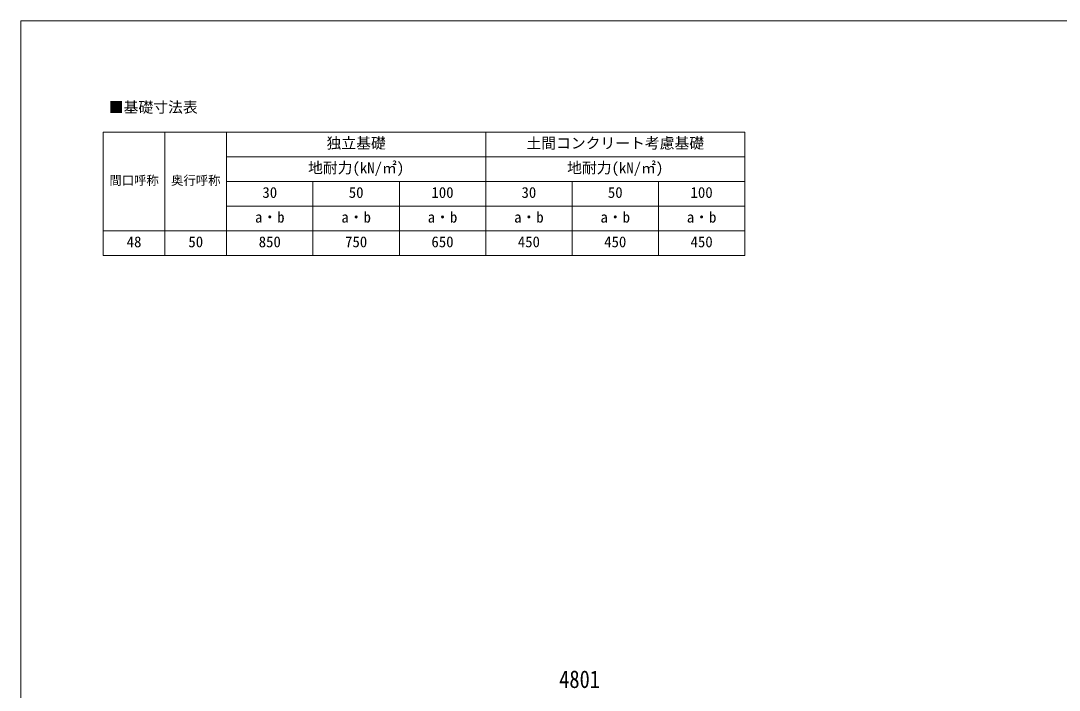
# Model space of a CAD drawing. Units: millimetres at full size; details may follow other scales. Extents: x -8385 to 8479, y -5853 to 5787.
# Drawn here: x -8385 to 31, y 360 to 5787 of the extents above; entities that cross this region are included whole.
import ezdxf
from ezdxf.enums import TextEntityAlignment as Align

# ---------------------------------------------------------------- set-up
doc = ezdxf.new("R2010")
doc.units = ezdxf.units.MM
doc.header["$LTSCALE"] = 30
for name, color, linetype, lineweight in [('0-A_寸法', 6, 'Continuous', 9), ('1-0_FRAME', 7, 'Continuous', 18), ('F-0_240', 7, 'Continuous', 9)]:
    doc.layers.add(name, color=color, linetype=linetype, lineweight=lineweight)
doc.styles.add('ＭＳ ゴシック', font='')
doc.styles.get('ＭＳ ゴシック').set_extended_font_data('MS Gothic')

msp = doc.modelspace()

# ---------------------------------------------------------------- linework, layer by layer
at = {"layer": '1-0_FRAME'}
for p, q in [((-7717.11, 4884.96), (-7717.11, 3884.96)), ((-7717.11, 4884.96), (-2517.11, 4884.96)), ((-7217.11, 4884.96), (-7217.11, 3884.96)), ((-4617.11, 4884.96), (-4617.11, 3884.96)), ((-6717.11, 4684.96), (-2517.11, 4684.96)), ((-6717.11, 4484.96), (-2517.11, 4484.96)), ((-3917.11, 4484.96), (-3917.11, 3884.96)), ((-6717.11, 4284.96), (-2517.11, 4284.96)), ((-7717.11, 4084.96), (-6717.11, 4084.96)), ((-6717.11, 4084.96), (-2517.11, 4084.96)), ((-7717.11, 3884.96), (-7217.11, 3884.96)), ((-7217.11, 3884.96), (-4617.11, 3884.96)), ((-4617.11, 3884.96), (-3217.11, 3884.96)), ((-3217.11, 3884.96), (-2517.11, 3884.96))]:
    msp.add_line(p, q, dxfattribs=at)
for points in [[(-6717.11, 4884.96), (-6717.11, 4684.96), (-6717.11, 4084.96), (-6717.11, 3884.96)], [(-2517.11, 4884.96), (-2517.11, 4284.96), (-2517.11, 3884.96)], [(-6017.11, 4484.96), (-6017.11, 4284.96), (-6017.11, 3884.96)], [(-5317.11, 4484.96), (-5317.11, 4284.96), (-5317.11, 3884.96)], [(-3217.11, 4484.96), (-3217.11, 4084.96), (-3217.11, 3884.96)]]:
    msp.add_lwpolyline(points, dxfattribs=at)
at = {"layer": 'F-0_240', "color": 5}
for q in [(-8385.45, -5852.66), (8054.55, 5787.34)]:
    msp.add_line((-8385.45, 5787.34), q, dxfattribs=at)

# ---------------------------------------------------------------- texts
at = {"layer": '0-A_寸法', "color": 7, "style": 'ＭＳ ゴシック', "width": 0.85}
msp.add_text('4801', height=143, dxfattribs=at).set_placement((-4021.73, 335.37), align=Align.BOTTOM_LEFT)
at = {"layer": '1-0_FRAME', "style": 'ＭＳ ゴシック'}
for s, height, p in [('■基礎寸法表', 87.98, (-7671.81, 5016.4)), ('独立基礎', 87.98, (-5907.11, 4724.96)), ('土間コンクリート考慮基礎', 87.98, (-4287.11, 4724.96)), ('地耐力(kN/㎡)', 87.98, (-6057.11, 4524.96)), ('地耐力(kN/㎡)', 87.98, (-3957.11, 4524.96)), ('間口呼称', 73.31, (-7667.11, 4434.96)), ('奥行呼称', 73.31, (-7167.11, 4434.96)), ('30', 87.98, (-6427.11, 4324.96)), ('50', 87.98, (-5727.11, 4324.96)), ('100', 87.98, (-5057.11, 4324.96)), ('30', 87.98, (-4327.11, 4324.96)), ('50', 87.98, (-3627.11, 4324.96)), ('100', 87.98, (-2957.11, 4324.96)), ('a・b', 87.98, (-6487.11, 4124.96)), ('a・b', 87.98, (-5787.11, 4124.96)), ('a・b', 87.98, (-5087.11, 4124.96)), ('a・b', 87.98, (-4387.11, 4124.96)), ('a・b', 87.98, (-3687.11, 4124.96)), ('a・b', 87.98, (-2987.11, 4124.96)), ('48', 87.98, (-7527.11, 3924.96)), ('50', 87.98, (-7027.11, 3924.96)), ('850', 87.98, (-6457.11, 3924.96)), ('750', 87.98, (-5757.11, 3924.96)), ('650', 87.98, (-5057.11, 3924.96)), ('450', 87.98, (-4357.11, 3924.96)), ('450', 87.98, (-3657.11, 3924.96)), ('450', 87.98, (-2957.11, 3924.96))]:
    msp.add_text(s, height=height, dxfattribs=at).set_placement(p, align=Align.BOTTOM_LEFT)

doc.saveas('drawing.dxf')
